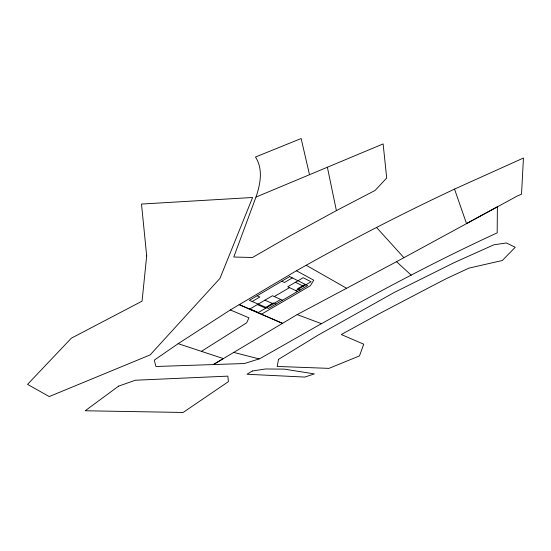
<?xml version="1.0" encoding="UTF-8"?>
<svg xmlns="http://www.w3.org/2000/svg" width="551" height="551" viewBox="0 0 551 551"><rect width="100%" height="100%" fill="white"/><g stroke="black" fill="none" stroke-linecap="round" stroke-linejoin="round"><path stroke-width="0.83" d="M255.974 197.086L233.776 257.014L252.454 257.503L289.406 236.241L336.399 210.613L375.135 190.412L386.699 178.001L383.131 143.921L255.974 197.086C260.347 184.323 263.35 169.109 255.471 157.035L301.135 138.535L309.504 174.708M178.166 343.666L154.266 360.14L155.933 366.491L244.499 363.515L259.817 358.68L316.233 326.612C375.507 293.456 435.428 261.174 497.174 232.88L497.395 206.804L466.511 223.575L454.527 189.103L523.45 158.027L521.515 194.207L517.527 195.88L396.541 261.697L297.168 314.587L213.354 364.569L223.382 358.598L178.166 343.666L230.318 309.944L296.438 270.748C348.067 241.524 400.818 214.305 454.527 189.103M201.418 351.352L246.69 322.783L248.956 317.831L230.318 309.944M252.172 301.514L259.845 296.996L257.083 295.784M292.292 277.897L284.454 282.511L281.788 281.217M274.295 296.555L289.523 287.629M265.823 307.32L273.344 302.926L275.955 304.076M305.158 284.344L297.478 288.834L299.992 290.053M280.735 299.462L258.385 312.507L249.858 309.001L272.476 295.729L282.498 300.254M295.818 290.652L311.053 281.761L303.174 277.725L287.746 286.775L297.54 291.486M261.401 314.215L282.47 323.347L239.12 304.586L261.401 314.215L310.406 285.687L313.719 280.197L296.438 270.748M233.734 352.413L259.108 358.908M297.168 314.587L321.502 323.671M257.358 304.6L265.796 308.181M264.9 300.178L273.248 303.828M295.439 282.257L303.415 286.217M306.204 265.258L346.352 288.139M396.541 261.697L411.211 275.163M376.526 227.446L403.821 257.599M327.377 167.235L336.399 210.613M146.69 255.891L142.062 301.163L71.293 338.224L27.55 384.371L49.246 396.555L150.141 354.913L219.966 278.386L252.599 197.485L141.497 204.056L146.69 255.891M278.544 359.328L277.167 366.436L328.947 368.371L359.479 355.918L363.743 344.217L341.317 334.526L378.627 314.049L432.218 285.941L446.827 278.386L469.004 268.11L502.312 260.499L515.254 247.261L506.362 242.97L493.799 244.823L454.265 262.593L394.44 292.354L318.292 335.008L278.544 359.328M118.575 386.148L85.185 410.764L183.125 412.465L228.417 381.636L227.859 376.133L135.394 380.231L118.575 386.148M252.31 371.009L246.972 374.253L304.834 377.07L314.352 373.881L284.337 369.136L265.596 368.97L252.31 371.009M289.661 276.574L249.383 300.329L268.461 308.443L307.644 285.59L289.661 276.574"/></g></svg>
